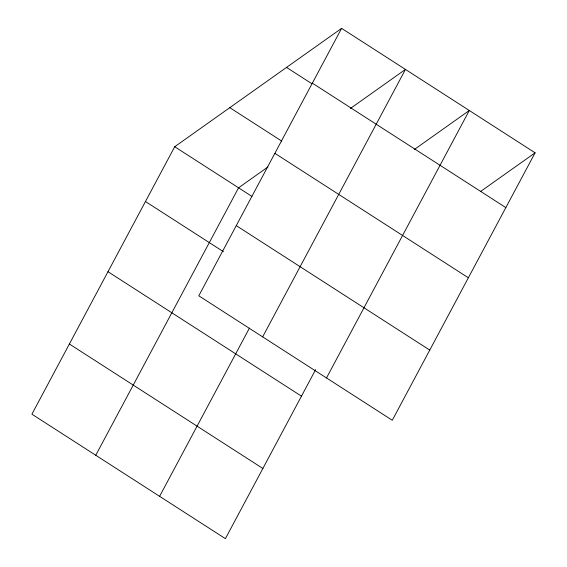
<?xml version="1.0" encoding="UTF-8"?>
<svg xmlns="http://www.w3.org/2000/svg" width="567" height="567" viewBox="0 0 567 567"><rect width="100%" height="100%" fill="white"/><g stroke="black" fill="none" stroke-linecap="round" stroke-linejoin="round"><path stroke-width="0.85" d="M341.603 28.35L198.797 295.804L392.286 420.267L535.092 152.814L341.603 28.35L174.714 146.733L31.908 414.186L225.397 538.65L315.628 369.656M95.759 455.258L238.565 187.805L267.893 167.003M159.611 496.331L249.43 328.116M262.649 336.876L405.455 69.422L350.385 108.488M326.5 377.948L469.306 110.494L414.229 149.56M480.731 191.37L535.092 152.814M312.346 83.143L505.835 207.607M286.533 67.416L311.772 83.654M229.791 107.666L281.764 141.098M274.875 153.317L468.363 277.78M174.714 146.733L251.932 196.402M236.269 225.623L429.758 350.087M145.457 201.526L223.419 251.67M107.985 271.706L301.474 396.17M69.38 344.006L262.868 468.47"/></g></svg>
